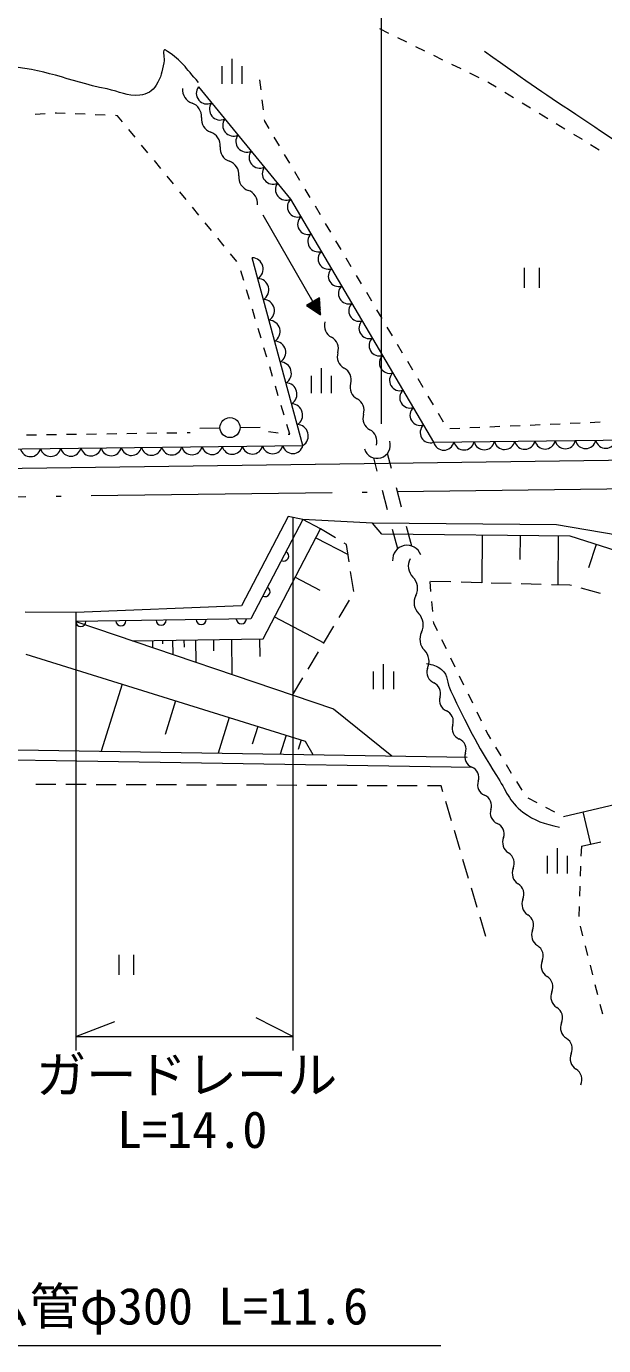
# Model space of a CAD drawing. Units: millimetres, scale not verified. Extents: x 40000 to 680000, y 20000 to 380000.
# Drawn here: x 203376 to 232127, y 251003 to 316682 of the extents above; entities that cross this region are included whole.
import ezdxf
from ezdxf.enums import TextEntityAlignment as Align

# ---------------------------------------------------------------- set-up
doc = ezdxf.new("R2010")
doc.units = ezdxf.units.MM
doc.header["$LTSCALE"] = 1000
doc.linetypes.add('LONG_DASHED_DOTTED', pattern=[15.25, 12, -1.5, 0.25, -1.5])
for name, color, linetype, lineweight in [('M-BGD', 7, 'Continuous', 13), ('M-BMK', 2, 'Continuous', 13), ('M-STR-HTXT', 7, 'Continuous', 13)]:
    doc.layers.add(name, color=color, linetype=linetype, lineweight=lineweight)
doc.styles.add('ＭＳ ゴシック', font='')
doc.styles.get('ＭＳ ゴシック').set_extended_font_data('MS Gothic')

msp = doc.modelspace()

# ---------------------------------------------------------------- linework, layer by layer
at = {"layer": 'M-BGD'}
for p, q in [((220971, 316571), (221419, 316350)), ((221867, 316129), (222316, 315908)), ((222764, 315687), (223213, 315466)), ((213128, 313819), (213128, 314694)), ((213628, 313819), (213628, 315069)), ((214128, 313819), (214128, 314694)), ((223661, 315245), (224110, 315024)), ((224558, 314803), (225007, 314582)), ((215066, 313521), (215007, 314018)), ((225455, 314361), (225904, 314139)), ((226352, 313918), (226417, 313886)), ((226417, 313886), (226782, 313664)), ((227209, 313404), (227636, 313144)), ((215183, 312528), (215124, 313025)), ((228063, 312883), (228490, 312623)), ((204312, 312326), (203814, 312290)), ((204885, 312367), (204811, 312362)), ((205310, 312349), (204885, 312367)), ((206310, 312305), (205810, 312327)), ((207309, 312260), (206809, 312283)), ((207923, 312233), (207808, 312238)), ((208167, 311935), (207923, 312233)), ((215249, 311965), (215241, 312032)), ((228917, 312363), (229344, 312103)), ((208800, 311161), (208483, 311548)), ((215470, 311593), (215249, 311965)), ((229771, 311843), (230198, 311583)), ((230625, 311323), (231052, 311062)), ((209433, 310387), (209116, 310774)), ((215982, 310734), (215726, 311163)), ((231479, 310802), (231906, 310542)), ((216493, 309874), (216237, 310304)), ((210066, 309613), (209750, 310000)), ((217004, 309015), (216748, 309444)), ((210700, 308839), (210383, 309226)), ((211333, 308065), (211016, 308452)), ((217515, 308155), (217259, 308585)), ((211966, 307291), (211649, 307678)), ((218026, 307296), (217771, 307725)), ((212599, 306517), (212283, 306904)), ((215146, 307302), (217649, 302973)), ((218537, 306436), (218282, 306866)), ((213232, 305743), (212916, 306130)), ((219049, 305577), (218793, 306006)), ((213866, 304969), (213549, 305356)), ((219560, 304717), (219304, 305147)), ((214201, 304037), (214057, 304516)), ((220071, 303858), (219815, 304287)), ((228177, 304668), (228177, 303668)), ((228927, 303668), (228927, 304668)), ((214488, 303079), (214345, 303558)), ((217973, 303161), (217324, 302786)), ((217324, 302786), (218024, 302324)), ((217346, 302798), (217371, 302755)), ((217367, 302811), (217417, 302724)), ((217389, 302823), (217464, 302693)), ((217410, 302836), (217511, 302663)), ((217432, 302848), (217557, 302632)), ((217454, 302861), (217604, 302601)), ((217475, 302873), (217651, 302570)), ((217497, 302886), (217697, 302540)), ((217519, 302898), (217744, 302509)), ((217523, 303190), (217649, 302973)), ((217540, 302911), (217791, 302478)), ((217562, 302923), (217837, 302447)), ((217584, 302936), (217884, 302416)), ((217605, 302948), (217931, 302386)), ((217627, 302961), (217977, 302355)), ((217649, 302973), (218024, 302324)), ((217670, 302986), (218021, 302380)), ((217692, 302998), (218017, 302436)), ((217714, 303011), (218014, 302492)), ((217735, 303023), (218010, 302547)), ((217757, 303036), (218007, 302603)), ((217778, 303049), (218004, 302659)), ((217800, 303061), (218000, 302715)), ((217822, 303074), (217997, 302771)), ((217843, 303086), (217994, 302826)), ((217865, 303099), (217990, 302882)), ((217887, 303111), (217987, 302938)), ((217908, 303124), (217983, 302994)), ((217930, 303136), (217980, 303050)), ((217952, 303149), (217977, 303105)), ((218024, 302324), (217973, 303161)), ((220582, 302998), (220327, 303428)), ((214776, 302121), (214632, 302600)), ((221093, 302139), (220838, 302568)), ((215063, 301164), (214919, 301643)), ((221604, 301279), (221349, 301709)), ((222116, 300420), (221860, 300850)), ((215350, 300206), (215207, 300685)), ((215638, 299248), (215494, 299727)), ((218081, 298414), (218081, 299664)), ((222627, 299560), (222371, 299990)), ((217581, 298414), (217581, 299289)), ((218581, 298414), (218581, 299289)), ((223138, 298701), (222882, 299131)), ((215925, 298290), (215781, 298769)), ((223649, 297841), (223394, 298271)), ((216212, 297332), (216069, 297811)), ((224160, 296982), (223905, 297412)), ((229962, 296882), (229463, 296860)), ((230961, 296924), (230462, 296903)), ((231689, 296955), (231461, 296946)), ((231960, 296978), (231689, 296955)), ((203378, 296343), (203878, 296350)), ((204378, 296358), (204878, 296365)), ((205378, 296373), (205878, 296380)), ((206377, 296387), (206877, 296395)), ((207377, 296402), (207877, 296410)), ((208377, 296417), (208877, 296424)), ((209377, 296432), (209877, 296439)), ((210377, 296447), (210877, 296454)), ((211377, 296461), (211541, 296464)), ((212018, 296683), (213018, 296699)), ((214018, 296715), (215017, 296730)), ((215428, 296509), (215924, 296447)), ((216500, 296375), (216356, 296853)), ((216420, 296384), (216500, 296375)), ((224967, 296668), (224467, 296647)), ((225966, 296711), (225466, 296690)), ((226965, 296754), (226465, 296732)), ((227964, 296796), (227465, 296775)), ((228963, 296839), (228464, 296818)), ((185036, 294448), (239326, 295183)), ((220853, 294539), (220680, 295199)), ((221554, 294677), (221358, 295423)), ((222063, 292743), (221808, 293710)), ((221362, 292605), (221107, 293572)), ((216407, 292275), (214095, 287836)), ((217147, 292136), (216407, 292275)), ((217147, 292136), (214558, 287189)), ((220615, 291951), (217147, 292136)), ((218033, 291672), (217147, 292136)), ((218780, 291216), (218033, 291672)), ((221077, 291396), (220615, 291951)), ((229782, 291862), (220615, 291951)), ((221870, 290671), (221616, 291638)), ((222571, 290808), (222317, 291776)), ((235672, 290857), (229782, 291862)), ((217799, 291226), (219396, 290390)), ((219320, 290887), (219207, 290956)), ((230462, 291304), (221077, 291396)), ((226077, 291347), (226053, 288978)), ((227971, 291328), (227960, 290144)), ((229866, 291309), (229842, 288876)), ((234346, 290055), (230462, 291304)), ((219452, 290030), (219320, 290887)), ((231748, 290890), (231376, 289732)), ((216769, 289257), (218000, 288612)), ((219680, 288547), (219528, 289535)), ((223469, 289048), (223512, 288550)), ((224525, 289020), (223525, 289047)), ((226025, 288979), (225025, 289006)), ((227524, 288939), (226524, 288966)), ((229023, 288898), (228024, 288925)), ((230437, 288860), (229523, 288885)), ((230520, 288838), (230437, 288860)), ((231969, 288450), (231003, 288708)), ((214095, 287836), (205834, 287503)), ((218951, 287252), (219466, 288110)), ((223555, 288052), (223599, 287554)), ((205834, 287503), (203323, 287512)), ((214558, 287189), (205834, 287050)), ((205834, 287050), (218673, 282704)), ((215738, 287287), (218200, 285999)), ((223642, 287056), (223647, 286993)), ((218180, 285966), (218694, 286823)), ((223647, 286993), (223839, 286600)), ((209656, 286111), (209662, 285754)), ((210156, 286119), (210159, 285940)), ((210656, 286127), (210667, 285414)), ((211226, 286136), (211232, 285779)), ((211796, 286145), (211814, 285026)), ((212691, 286159), (212700, 285599)), ((213586, 286173), (213614, 284416)), ((214992, 286195), (215006, 285317)), ((224058, 286151), (224278, 285701)), ((217286, 281086), (203368, 285414)), ((217408, 284680), (217923, 285537)), ((224497, 285252), (224716, 284803)), ((220671, 283682), (220671, 284557)), ((221171, 283682), (221171, 284932)), ((221671, 283682), (221671, 284557)), ((208143, 283929), (207105, 280592)), ((216637, 283393), (217151, 284251)), ((224936, 284353), (225155, 283904)), ((210812, 283099), (210293, 281431)), ((225374, 283455), (225593, 283005)), ((218673, 282704), (221584, 280360)), ((225813, 282556), (226032, 282107)), ((213482, 282269), (212932, 280499)), ((214898, 281828), (214623, 280944)), ((230125, 277344), (249631, 281922)), ((216314, 281388), (216022, 280450)), ((217064, 281155), (216918, 280685)), ((226251, 281657), (226372, 281409)), ((226372, 281409), (226489, 281218)), ((182055, 280993), (225338, 280300)), ((217654, 280423), (217286, 281086)), ((226749, 280791), (227009, 280364)), ((227269, 279937), (227529, 279510)), ((204848, 278937), (203848, 278941)), ((206348, 278932), (205348, 278935)), ((207848, 278926), (206848, 278930)), ((209348, 278921), (208348, 278924)), ((210848, 278915), (209848, 278919)), ((212348, 278910), (211348, 278913)), ((213848, 278904), (212848, 278908)), ((215348, 278899), (214348, 278902)), ((216848, 278893), (215848, 278897)), ((218348, 278888), (217348, 278891)), ((219848, 278882), (218848, 278886)), ((221348, 278876), (220348, 278880)), ((222848, 278871), (221848, 278875)), ((224036, 278867), (223348, 278869)), ((224124, 278568), (224036, 278867)), ((227789, 279082), (228049, 278655)), ((224551, 277129), (224266, 278088)), ((228351, 278273), (228794, 278041)), ((229237, 277809), (229679, 277577)), ((230122, 277345), (230125, 277344)), ((231099, 277572), (231474, 275971)), ((224977, 275691), (224693, 276650)), ((231018, 275870), (231000, 275370)), ((231018, 275870), (231995, 276086)), ((225403, 274253), (225119, 275212)), ((229325, 274514), (229325, 275389)), ((229825, 274514), (229825, 275764)), ((230325, 274514), (230325, 275389)), ((230982, 274870), (230964, 274371)), ((225829, 272815), (225545, 273774)), ((230946, 273871), (230928, 273371)), ((230910, 272872), (230892, 272372)), ((226255, 271377), (225971, 272335)), ((230956, 271881), (231079, 271396)), ((231202, 270912), (231326, 270427)), ((207985, 270466), (207985, 269466)), ((208735, 269466), (208735, 270466)), ((231449, 269943), (231572, 269458)), ((231696, 268974), (231819, 268489)), ((231942, 268004), (232065, 267520))]:
    msp.add_line(p, q, dxfattribs=at)
for points in [[(211944, 313666), (216539, 308075), (223661, 295975), (277145, 296613)], [(181610, 298385), (184380, 296062), (184985, 295438), (217151, 295821), (214624, 305165)], [(208656, 286095), (215168, 286198), (218033, 291672)], [(157286, 282066), (181409, 280446), (182069, 280493), (225566, 279797)]]:
    msp.add_lwpolyline(points, dxfattribs=at)
msp.add_circle((213518, 296707), 500, dxfattribs=at)
at = {"layer": 'M-BGD', "lineweight": 18}
for centre, radius, start, end in [((211850, 313521), 693, 174.36259, 251.16946), ((211402, 312208), 693, 354.36259, 71.16946), ((212782, 312072), 693, 174.36259, 251.16946), ((212334, 310759), 693, 354.36259, 71.16946), ((213714, 310623), 693, 174.36259, 251.16946), ((213267, 309311), 693, 354.36259, 71.16946), ((214647, 309174), 693, 174.36259, 251.16946), ((214199, 307862), 693, 354.36259, 71.16946), ((218870, 301777), 650, 162.92854, 242.35207), ((218267, 300626), 650, 342.92854, 62.35207), ((219510, 300244), 650, 162.92854, 242.35207), ((218907, 299092), 650, 342.92854, 62.35207), ((220149, 298711), 650, 162.92854, 242.35207), ((219546, 297559), 650, 342.92854, 62.35207), ((220789, 297177), 650, 162.92854, 242.35207), ((220186, 296025), 650, 342.92854, 62.35207), ((223185, 289820), 785, 152.9275, 224.96326), ((222074, 288711), 785, 332.9275, 44.96326), ((223472, 287996), 785, 152.9275, 224.96326), ((222361, 286887), 785, 332.9275, 44.96326), ((223759, 286173), 785, 152.9275, 224.96326), ((222648, 285064), 785, 332.9275, 44.96326), ((223886, 284529), 568, 161.67849, 246.9491), ((223441, 283484), 568, 341.67849, 66.9491), ((224519, 283128), 568, 161.67849, 246.9491), ((224074, 282083), 568, 341.67849, 66.9491), ((225152, 281726), 568, 161.67849, 246.9491), ((224707, 280682), 568, 341.67849, 66.9491), ((225785, 280325), 568, 161.67849, 246.9491), ((225341, 279281), 568, 341.67849, 66.9491), ((226418, 278924), 568, 161.67849, 246.9491), ((225974, 277880), 568, 341.67849, 66.9491), ((227051, 277523), 568, 161.67849, 246.9491), ((226607, 276479), 568, 341.67849, 66.9491), ((227711, 276055), 616, 156.53121, 238.20369), ((227061, 275007), 616, 336.53121, 58.20369), ((228192, 274516), 616, 156.53121, 238.20369), ((227542, 273469), 616, 336.53121, 58.20369), ((228673, 272978), 616, 156.53121, 238.20369), ((228023, 271931), 616, 336.53121, 58.20369), ((229154, 271440), 616, 156.53121, 238.20369), ((228505, 270392), 616, 336.53121, 58.20369), ((229635, 269902), 616, 156.53121, 238.20369), ((228986, 268854), 616, 336.53121, 58.20369), ((230116, 268363), 616, 156.53121, 238.20369), ((229467, 267316), 616, 336.53121, 58.20369), ((230597, 266825), 616, 156.53121, 238.20369), ((229948, 265777), 616, 336.53121, 58.20369), ((231078, 265287), 616, 156.53121, 238.20369), ((230429, 264239), 616, 336.53121, 58.20369)]:
    msp.add_arc(centre, radius, start, end, dxfattribs=at)
at = {"layer": 'M-BGD'}
for centre, radius, start, end in [((212375, 313352), 534, 143.95086, 294.88393), ((213032, 312553), 534, 143.95086, 294.88393), ((213688, 311754), 534, 143.95086, 294.88393), ((214345, 310956), 534, 143.95086, 294.88393), ((215001, 310157), 534, 143.95086, 294.88393), ((215658, 309358), 534, 143.95086, 294.88393), ((216314, 308560), 534, 143.95086, 294.88393), ((216892, 307701), 514, 133.32578, 287.637), ((217400, 306837), 514, 133.32578, 287.637), ((217909, 305972), 514, 133.32578, 287.637), ((218418, 305108), 514, 133.32578, 287.637), ((214609, 304604), 562, 301.8478, 88.42387), ((214889, 303565), 562, 301.8478, 88.42387), ((218927, 304244), 514, 133.32578, 287.637), ((219435, 303379), 514, 133.32578, 287.637), ((215170, 302527), 562, 301.8478, 88.42387), ((219944, 302515), 514, 133.32578, 287.637), ((215451, 301489), 562, 301.8478, 88.42387), ((220453, 301651), 514, 133.32578, 287.637), ((215732, 300451), 562, 301.8478, 88.42387), ((220962, 300786), 514, 133.32578, 287.637), ((221470, 299922), 514, 133.32578, 287.637), ((216013, 299413), 562, 301.8478, 88.42387), ((216294, 298375), 562, 301.8478, 88.42387), ((221979, 299058), 514, 133.32578, 287.637), ((222488, 298193), 514, 133.32578, 287.637), ((216574, 297336), 562, 301.8478, 88.42387), ((222997, 297329), 514, 133.32578, 287.637), ((216855, 296298), 562, 301.8478, 88.42387), ((223505, 296465), 514, 133.32578, 287.637), ((203580, 295776), 516, 193.65562, 347.7085), ((204585, 295788), 516, 193.65562, 347.7085), ((205590, 295800), 516, 193.65562, 347.7085), ((206596, 295812), 516, 193.65562, 347.7085), ((207601, 295823), 516, 193.65562, 347.7085), ((208606, 295835), 516, 193.65562, 347.7085), ((209611, 295847), 516, 193.65562, 347.7085), ((210616, 295859), 516, 193.65562, 347.7085), ((211621, 295871), 516, 193.65562, 347.7085), ((212627, 295883), 516, 193.65562, 347.7085), ((213632, 295895), 516, 193.65562, 347.7085), ((214637, 295907), 516, 193.65562, 347.7085), ((215642, 295919), 516, 193.65562, 347.7085), ((216647, 295931), 516, 193.65562, 347.7085), ((220844, 295840), 662, 197.1096, 16.594), ((224164, 296099), 518, 193.87559, 347.49175), ((225174, 296111), 518, 193.87559, 347.49175), ((226183, 296123), 518, 193.87559, 347.49175), ((227192, 296135), 518, 193.87559, 347.49175), ((228201, 296147), 518, 193.87559, 347.49175), ((229210, 296159), 518, 193.87559, 347.49175), ((230219, 296171), 518, 193.87559, 347.49175), ((231228, 296183), 518, 193.87559, 347.49175), ((232237, 296195), 518, 193.87559, 347.49175), ((216193, 290312), 250, 242.37404, 62.37404), ((222342, 290122), 724, 20.45132, 183.73819), ((215265, 288540), 250, 242.37404, 62.37404), ((206084, 287054), 250, 180.91093, 0.91093), ((208084, 287086), 250, 180.91093, 0.91093), ((210084, 287118), 250, 180.91093, 0.91093), ((212084, 287149), 250, 180.91093, 0.91093), ((214083, 287181), 250, 180.91093, 0.91093)]:
    msp.add_arc(centre, radius, start, end, dxfattribs=at)
for points, knots in [([(211944, 313896), (211294, 314642), (211115, 314965), (210404, 315428), (210349, 315464), (210293, 315542), (210261, 315518), (210138, 315425), (210279, 315119), (210225, 314873), (210126, 314426), (210096, 314148), (209849, 313762), (209645, 313444), (209399, 313304), (209024, 313260), (208381, 313185), (208029, 313436), (207394, 313565), (205372, 313976), (204294, 314596), (202233, 314694), (200728, 314765), (199874, 314726), (198380, 314532), (196542, 314295), (195576, 313791), (193739, 313547), (191535, 313254), (190281, 313218), (188058, 313206), (186027, 313196), (184885, 313243), (182861, 313421), (181652, 313528), (180955, 313513), (179779, 313816), (178779, 314073), (178261, 314356), (177306, 314747), (176098, 315243), (175540, 315829), (174278, 316163), (173751, 316302), (173442, 316384), (172898, 316360), (172007, 316321), (171530, 316095), (170676, 315841), (168626, 315230), (167492, 314818), (165533, 313959), (164265, 313403), (163590, 313015), (162325, 312454), (159005, 310981), (156981, 310555), (153652, 309103), (152903, 308776), (152408, 308713), (151753, 308225), (150798, 307515), (150355, 307003), (149495, 306182), (148868, 305584), (148635, 305108), (147918, 304623), (146871, 303916), (146168, 303686), (144961, 303315), (143158, 302761), (142103, 302573), (140230, 302347), (138396, 302125), (137338, 302148), (135499, 302329), (133271, 302549), (132144, 303311), (129962, 303816), (129189, 303995), (128764, 304173), (127973, 304229), (126674, 304320), (125941, 304183), (124640, 304121), (122888, 304038), (121913, 303859), (120160, 303834), (118878, 303816), (118125, 303636), (116881, 303942), (116055, 304145), (115592, 304302), (114838, 304694), (114529, 304855), (114312, 305282), (114103, 305196), (113821, 305081), (113924, 304481), (113906, 304014), (113857, 302741), (114188, 302043), (114228, 300770), (114263, 299670), (114438, 298999), (114085, 297957), (113856, 297282), (113647, 296823), (113028, 296469), (112240, 296020), (111637, 296198), (110734, 296111), (108446, 295889), (107153, 295911), (104856, 295824), (102414, 295732), (101045, 295711), (98602, 295627), (95592, 295523), (93907, 295440), (90897, 295340), (88692, 295267), (87458, 295202), (85252, 295179), (83138, 295157), (81954, 295193), (79840, 295215), (77257, 295242), (75800, 295088), (73228, 295322), (71959, 295438), (71259, 295597), (70002, 295806), (69427, 295902), (69116, 296100), (68533, 296075), (67430, 296028), (66845, 295732), (65755, 295555), (64761, 295394), (64431, 295351), (63201, 295195)], [0, 0, 0, 0, 1, 1, 1, 2, 2, 2, 3, 3, 3, 4, 4, 4, 5, 5, 5, 6, 6, 6, 7, 7, 7, 8, 8, 8, 9, 9, 9, 10, 10, 10, 11, 11, 11, 12, 12, 12, 13, 13, 13, 14, 14, 14, 15, 15, 15, 16, 16, 16, 17, 17, 17, 18, 18, 18, 19, 19, 19, 20, 20, 20, 21, 21, 21, 22, 22, 22, 23, 23, 23, 24, 24, 24, 25, 25, 25, 26, 26, 26, 27, 27, 27, 28, 28, 28, 29, 29, 29, 30, 30, 30, 31, 31, 31, 32, 32, 32, 33, 33, 33, 34, 34, 34, 35, 35, 35, 36, 36, 36, 37, 37, 37, 38, 38, 38, 39, 39, 39, 40, 40, 40, 41, 41, 41, 42, 42, 42, 43, 43, 43, 44, 44, 44, 45, 45, 45, 46, 46, 46, 47, 47, 47, 47]), ([(249471, 303403), (248345, 303547), (248016, 303596), (247097, 303786), (245974, 304018), (245330, 304132), (244263, 304552), (242383, 305292), (241364, 305804), (239591, 306773), (236161, 308649), (234344, 309890), (231090, 312058), (229156, 313346), (228520, 313774), (226189, 315427)], [0, 0, 0, 0, 1, 1, 1, 2, 2, 2, 3, 3, 3, 4, 4, 4, 5, 5, 5, 5]), ([(223308, 284957), (223622, 284909), (223809, 284851), (224056, 284656), (224411, 284377), (224313, 283999), (224512, 283593), (225332, 281915), (225774, 280956), (226791, 279389), (227269, 278653), (227403, 278091), (228108, 277566), (228726, 277106), (229127, 276992), (229931, 276807)], [0, 0, 0, 0, 1, 1, 1, 2, 2, 2, 3, 3, 3, 4, 4, 4, 5, 5, 5, 5])]:
    msp.add_open_spline(points, degree=3, knots=knots, dxfattribs=at)
at = {"layer": 'M-BMK', "linetype": 'LONG_DASHED_DOTTED'}
msp.add_line((386341, 295654), (63741, 291434), dxfattribs=at)
at = {"layer": 'M-STR-HTXT'}
for p, q in [((221057, 296902), (221057, 330805)), ((216656, 292232), (216656, 265689)), ((205834, 287503), (205834, 265689)), ((216656, 266385), (214828, 267314)), ((205834, 266385), (207778, 267140)), ((205834, 266385), (216656, 266385)), ((189912, 251003), (224025, 251003))]:
    msp.add_line(p, q, dxfattribs=at)

# ---------------------------------------------------------------- texts
at = {"layer": 'M-STR-HTXT', "style": 'ＭＳ ゴシック'}
for s, p in [('ガードレール', (211361, 263020)), ('L=14.0', (211637, 260293)), ('ヒューム管φ300 L=11.6', (206969, 251503))]:
    msp.add_text(s, height=1833, dxfattribs=at).set_placement(p, align=Align.BOTTOM_CENTER)

doc.saveas('drawing.dxf')
